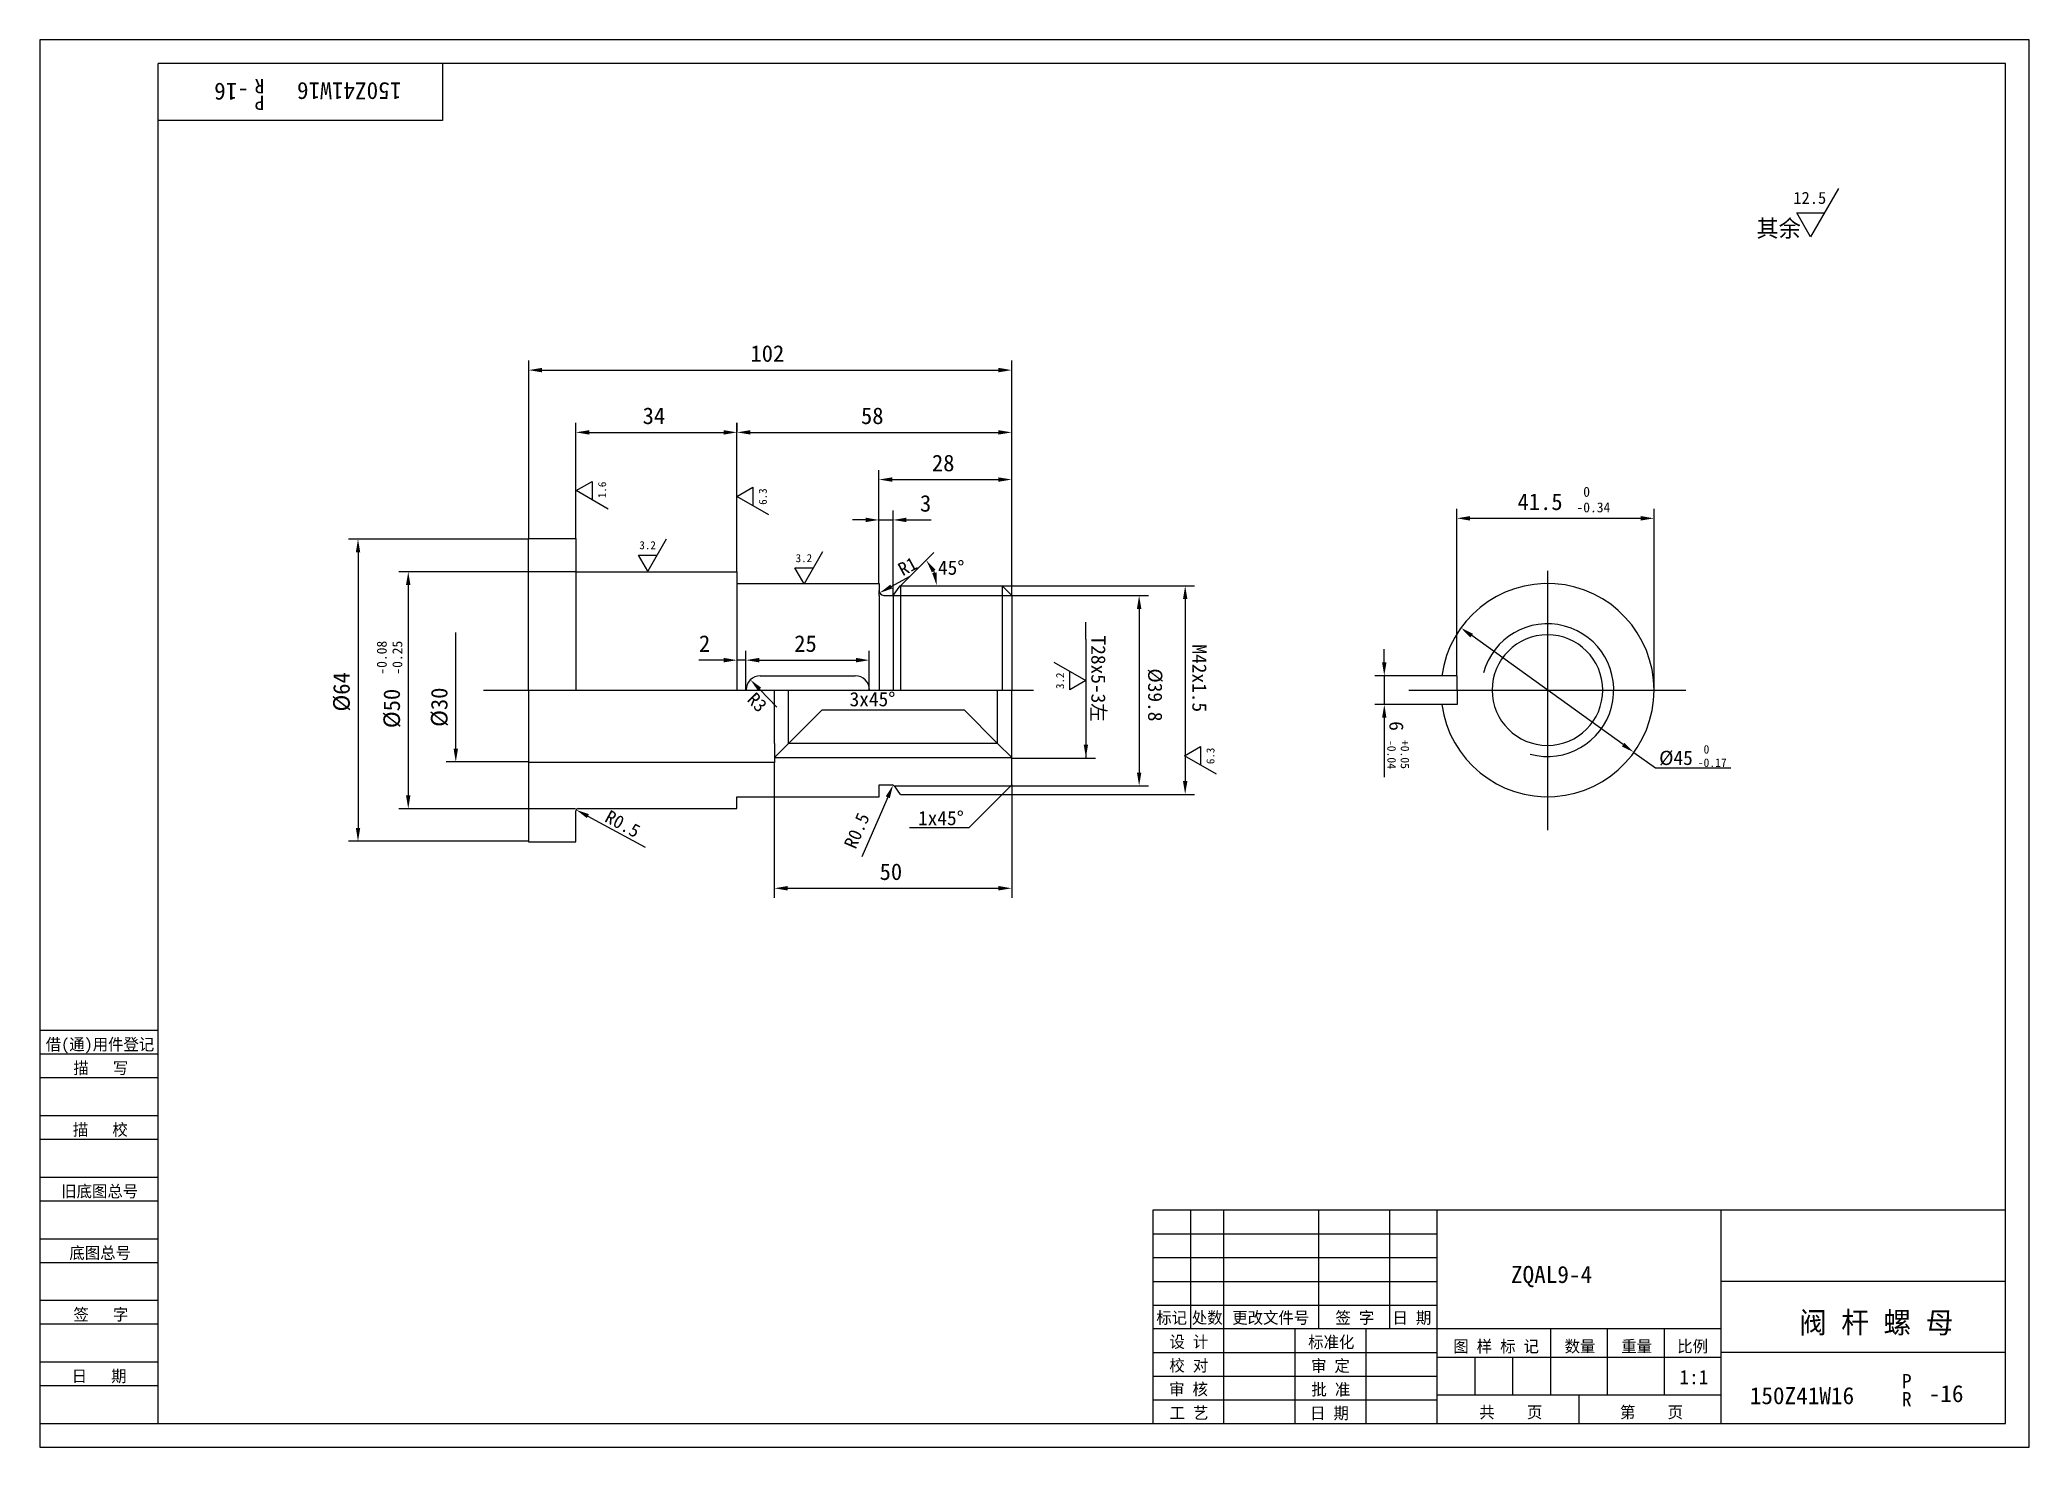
# Model space of a CAD drawing. Header units: metres. Extents: x 0 to 420, y 0 to 297.
import ezdxf

# ---------------------------------------------------------------- set-up
doc = ezdxf.new("R2010")
doc.units = ezdxf.units.M
for name, color, linetype in [('C', 6, 'Continuous'), ('D', 1, 'Continuous'), ('FL', 5, 'Continuous'), ('T', 7, 'Continuous'), ('TL', 4, 'Continuous')]:
    doc.layers.add(name, color=color, linetype=linetype)

# ---------------------------------------------------------------- blocks, each defined once
blk = doc.blocks.new('TUKUN3')
at = {"layer": 'FL'}
for p, q in [((420, 297), (0, 297)), ((0, 297), (0, 0)), ((420, 0), (420, 297)), ((0, 78), (25, 78)), ((0, 70), (25, 70)), ((0, 65), (25, 65)), ((0, 57), (25, 57)), ((0, 52), (25, 52)), ((243, 25), (243, 50)), ((250, 5), (250, 50)), ((270, 25), (270, 50)), ((285, 25), (285, 50)), ((0, 44), (25, 44)), ((235, 45), (295, 45)), ((0, 39), (25, 39)), ((235, 40), (295, 40)), ((235, 35), (295, 35)), ((0, 31), (25, 31)), ((235, 30), (295, 30)), ((0, 26), (25, 26)), ((280, 5), (280, 25)), ((0, 18), (25, 18)), ((235, 20), (295, 20)), ((0, 13), (25, 13)), ((235, 15), (295, 15)), ((235, 10), (295, 10)), ((0, 0), (420, 0))]:
    blk.add_line(p, q, dxfattribs=at)
at = {"layer": 'TL'}
for p, q in [((415, 292), (25, 292)), ((25, 5), (25, 292)), ((85, 292), (85, 280)), ((415, 5), (415, 292)), ((85, 280), (25, 280)), ((0, 88), (25, 88)), ((0, 83), (25, 83)), ((415, 50), (235, 50)), ((235, 50), (235, 5)), ((295, 5), (295, 50)), ((355, 5), (355, 50)), ((415, 35), (355, 35)), ((355, 25), (235, 25)), ((265, 5), (265, 25)), ((319, 11), (319, 25)), ((331, 11), (331, 25)), ((343, 11), (343, 25)), ((295, 19), (355, 19)), ((303, 11), (303, 19)), ((311, 11), (311, 19)), ((415, 20), (355, 20)), ((355, 11), (295, 11)), ((325, 5), (325, 11)), ((0, 5), (415, 5))]:
    blk.add_line(p, q, dxfattribs=at)
at = {"layer": 'T'}
for s, p in [('借(通)用件登记', (1.26, 83.76)), ('描   写', (7.09, 78.76)), ('描   校', (6.98, 65.76)), ('旧底图总号', (4.52, 52.76)), ('底图总号', (6.25, 39.76)), ('签   字', (7.1, 26.76)), ('标记', (235.71, 26.07)), ('处数', (243.22, 26.07)), ('更改文件号', (251.75, 26.07)), ('签 字', (273.53, 26.07)), ('日 期', (285.57, 26.07)), ('设 计', (238.5, 20.99)), ('标准化', (267.77, 20.93)), ('图 样 标 记', (298.4, 20.04)), ('数量', (321.92, 20.04)), ('重量', (333.88, 20.04)), ('比例', (345.7, 20.04)), ('校 对', (238.48, 15.99)), ('审 定', (268.39, 15.93)), ('日   期', (6.72, 13.76)), ('审 核', (238.41, 10.99)), ('批 准', (268.46, 10.93)), ('工 艺', (238.52, 5.99)), ('日 期', (268.18, 5.93)), ('共    页', (303.91, 6.13)), ('第    页', (333.62, 6.13))]:
    blk.add_text(s, height=2.5, dxfattribs=at).set_placement(p)

msp = doc.modelspace()

# ---------------------------------------------------------------- linework, layer by layer
at = {"layer": 'C'}
for p, q in [((318.29, 184.91), (318.29, 130.22)), ((318.29, 175.46), (318.29, 144.06)), ((93.7, 159.76), (209.82, 159.76)), ((289.02, 159.76), (347.54, 159.76)), ((302.59, 159.76), (333.99, 159.76))]:
    msp.add_line(p, q, dxfattribs=at)
at = {"layer": 'D'}
for p, q in [((379.71, 265.59), (373.86, 255.45)), ((370.93, 260.52), (376.78, 260.52)), ((373.86, 255.45), (370.93, 260.52)), ((103.22, 191.65), (103.22, 229.3)), ((106.02, 227.3), (202.38, 227.3)), ((205.18, 216.16), (205.18, 229.3)), ((113.19, 191.76), (113.19, 216.16)), ((147.19, 184.76), (147.19, 216.16)), ((147.21, 214.16), (147.21, 216.16)), ((205.18, 206.2), (205.18, 216.16)), ((115.99, 214.16), (144.39, 214.16)), ((150.01, 214.16), (202.38, 214.16)), ((177.17, 197.68), (177.17, 206.2)), ((205.18, 179.74), (205.18, 206.2)), ((113.25, 201.86), (116.63, 203.81)), ((120.01, 197.95), (113.25, 201.86)), ((116.63, 203.81), (116.63, 199.91)), ((147.17, 200.65), (150.55, 202.6)), ((150.55, 202.6), (150.55, 198.7)), ((179.97, 204.2), (202.38, 204.2)), ((153.93, 196.75), (147.17, 200.65)), ((177.17, 182.28), (177.17, 197.68)), ((180.13, 179.74), (180.13, 197.68)), ((299.15, 162.86), (299.15, 198.02)), ((340.79, 159.72), (340.79, 198.02)), ((174.37, 195.68), (171.57, 195.68)), ((177.17, 195.68), (180.13, 195.68)), ((182.93, 195.68), (185.73, 195.68)), ((185.73, 195.68), (188.15, 195.68)), ((301.95, 196.02), (337.99, 196.02)), ((103.23, 191.63), (65.18, 191.63)), ((132.27, 191.65), (128.37, 184.89)), ((67.18, 188.83), (67.18, 130.67)), ((126.42, 188.27), (130.32, 188.27)), ((128.37, 184.89), (126.42, 188.27)), ((159.41, 185.54), (163.32, 185.54)), ((161.36, 182.16), (159.41, 185.54)), ((165.27, 188.92), (161.36, 182.16)), ((181.69, 181.76), (188.76, 188.83)), ((113.19, 184.76), (75.79, 184.76)), ((77.79, 181.96), (77.79, 137.54)), ((179.77, 181.62), (182.23, 182.95)), ((182.23, 182.95), (183.64, 183.71)), ((203.19, 181.76), (243.81, 181.76)), ((180.19, 179.76), (205.18, 179.76)), ((205.24, 179.7), (234.09, 179.7)), ((232.09, 176.9), (232.09, 142.36)), ((241.81, 178.96), (241.81, 140.56)), ((220.85, 170.53), (220.85, 174.09)), ((87.82, 165.45), (87.82, 171.95)), ((149.08, 166.09), (149.08, 168.09)), ((149.08, 159.78), (149.08, 168.09)), ((175.13, 159.78), (175.13, 168.09)), ((220.85, 170.53), (220.85, 145.44)), ((283.85, 165.61), (283.85, 168.41)), ((334.28, 148.26), (302.3, 171.26)), ((87.82, 147.41), (87.82, 165.45)), ((141.59, 166.09), (139.16, 166.09)), ((144.39, 166.09), (141.59, 166.09)), ((149.08, 166.09), (147.19, 166.09)), ((151.88, 166.09), (172.33, 166.09)), ((214.09, 165.69), (220.85, 161.78)), ((151.97, 159.94), (153.91, 157.93)), ((217.47, 159.83), (217.47, 163.74)), ((220.85, 161.78), (217.47, 159.83)), ((296, 162.81), (281.85, 162.81)), ((283.85, 162.81), (283.85, 156.72)), ((153.91, 157.93), (155.61, 156.18)), ((158.09, 148.52), (165.16, 155.59)), ((165.16, 155.59), (195.12, 155.59)), ((202.19, 148.52), (195.12, 155.59)), ((296, 156.72), (281.85, 156.72)), ((283.85, 153.92), (283.85, 151.12)), ((241.68, 145.93), (245.06, 147.88)), ((245.06, 147.88), (245.06, 143.98)), ((283.85, 151.12), (283.85, 148.86)), ((283.85, 148.86), (283.85, 141.4)), ((103.09, 144.61), (85.82, 144.61)), ((155.07, 144.56), (155.07, 115.95)), ((155.09, 145.52), (205.17, 145.52)), ((205.24, 145.44), (222.85, 145.44)), ((248.44, 142.03), (241.68, 145.93)), ((336.56, 146.63), (341.1, 143.36)), ((341.1, 143.36), (356.99, 143.36)), ((180.34, 139.56), (234.09, 139.56)), ((205.19, 139.76), (205.19, 115.95)), ((113.13, 134.74), (75.79, 134.74)), ((177.91, 134.58), (173.57, 124.56)), ((179.02, 137.15), (177.91, 134.58)), ((203.19, 137.76), (196.12, 130.69)), ((203.14, 137.76), (243.81, 137.76)), ((115.71, 133.17), (118.17, 131.84)), ((118.17, 131.84), (127.78, 126.64)), ((196.12, 130.69), (183.62, 130.69)), ((103.23, 127.87), (65.18, 127.87)), ((157.87, 117.95), (202.39, 117.95))]:
    msp.add_line(p, q, dxfattribs=at)
msp.add_arc((181.69, 181.76), 7.69, 20.98, 24.02, dxfattribs=at)
for points in [[(106.02, 227.77), (106.02, 226.83), (103.22, 227.3)], [(202.38, 227.77), (202.38, 226.83), (205.18, 227.3)], [(115.99, 214.62), (115.99, 213.69), (113.19, 214.16)], [(144.39, 214.62), (144.39, 213.69), (147.19, 214.16)], [(150.01, 214.62), (150.01, 213.69), (147.21, 214.16)], [(202.38, 214.62), (202.38, 213.69), (205.18, 214.16)], [(179.97, 204.66), (179.97, 203.73), (177.17, 204.2)], [(202.38, 204.66), (202.38, 203.73), (205.18, 204.2)], [(174.37, 196.15), (174.37, 195.22), (177.17, 195.68)], [(182.93, 196.15), (182.93, 195.22), (180.13, 195.68)], [(301.95, 196.49), (301.95, 195.55), (299.15, 196.02)], [(337.99, 196.49), (337.99, 195.55), (340.79, 196.02)], [(66.72, 188.83), (67.65, 188.83), (67.18, 191.63)], [(188.33, 184.63), (189.1, 185.16), (187.13, 187.2)], [(77.32, 181.96), (78.25, 181.96), (77.79, 184.76)], [(179.99, 181.21), (179.55, 182.03), (177.31, 180.29)], [(189.33, 184.6), (188.41, 184.43), (189.38, 181.76)], [(241.34, 178.96), (242.28, 178.96), (241.81, 181.76)], [(231.62, 176.9), (232.56, 176.9), (232.09, 179.7)], [(302.02, 170.88), (302.57, 171.64), (300.02, 172.9)], [(144.39, 166.56), (144.39, 165.62), (147.19, 166.09)], [(151.88, 166.56), (151.88, 165.62), (149.08, 166.09)], [(172.33, 166.56), (172.33, 165.62), (175.13, 166.09)], [(283.38, 165.61), (284.31, 165.61), (283.85, 162.81)], [(151.63, 159.62), (152.3, 160.27), (150.02, 161.95)], [(283.38, 153.92), (284.31, 153.92), (283.85, 156.72)], [(87.36, 147.41), (88.29, 147.41), (87.82, 144.61)], [(221.3, 148.24), (220.85, 145.44), (220.4, 148.24)], [(334.01, 147.88), (334.56, 148.64), (336.56, 146.63)], [(179.45, 136.97), (178.59, 137.34), (180.13, 139.72)], [(231.62, 142.36), (232.56, 142.36), (232.09, 139.56)], [(241.34, 140.56), (242.28, 140.56), (241.81, 137.76)], [(77.32, 137.54), (78.25, 137.54), (77.79, 134.74)], [(115.49, 132.76), (115.93, 133.58), (113.25, 134.5)], [(66.72, 130.67), (67.65, 130.67), (67.18, 127.87)], [(157.87, 118.42), (157.87, 117.48), (155.07, 117.95)], [(202.39, 118.42), (202.39, 117.48), (205.19, 117.95)]]:
    msp.add_solid(points, dxfattribs=at)
at = {"layer": 'FL'}
msp.add_arc((318.29, 159.76), 14, 255, 165, dxfattribs=at)
at = {"layer": 'TL'}
for p, q in [((103.19, 191.76), (113.19, 191.76)), ((103.19, 159.76), (103.19, 191.76)), ((113.19, 191.76), (113.19, 184.76)), ((113.19, 184.76), (113.19, 159.69)), ((113.19, 184.76), (147.19, 184.76)), ((147.19, 184.76), (147.19, 182.26)), ((147.19, 182.26), (147.19, 159.69)), ((147.19, 182.26), (177.19, 182.26)), ((177.19, 182.26), (177.19, 180.76)), ((177.19, 179.76), (177.19, 180.76)), ((180.19, 179.76), (181.64, 181.75)), ((181.69, 181.76), (181.69, 159.75)), ((181.69, 181.76), (203.19, 181.76)), ((203.19, 181.76), (203.19, 159.81)), ((205.19, 179.76), (203.19, 181.76)), ((177.19, 179.76), (177.19, 159.8)), ((178.19, 179.76), (180.19, 179.76)), ((180.19, 179.76), (180.19, 159.75)), ((205.19, 179.76), (205.19, 159.69)), ((103.19, 159.76), (103.19, 144.45)), ((152.11, 162.8), (171.17, 162.8)), ((155.09, 148.52), (155.09, 159.75)), ((158.09, 148.52), (158.09, 159.75)), ((171.17, 162.8), (172.16, 162.8)), ((202.19, 148.52), (202.19, 159.75)), ((205.19, 145.52), (205.19, 159.75)), ((299.25, 162.81), (296, 162.81)), ((299.25, 159.81), (299.25, 162.81)), ((299.25, 159.72), (299.25, 156.72)), ((299.25, 156.72), (296, 156.72)), ((155.09, 148.52), (155.09, 145.52)), ((155.09, 145.52), (158.09, 148.52)), ((202.19, 148.52), (158.09, 148.52)), ((202.19, 148.52), (205.19, 145.52)), ((103.19, 144.45), (103.19, 127.76)), ((155.09, 144.52), (103.23, 144.52)), ((155.09, 145.52), (155.09, 144.52)), ((205.19, 139.76), (205.19, 145.52)), ((177.19, 137.26), (177.19, 139.76)), ((177.19, 139.76), (179.93, 139.76)), ((180.34, 139.56), (181.64, 137.77)), ((205.19, 139.76), (203.19, 137.76)), ((113.69, 134.76), (147.19, 134.76)), ((147.19, 134.76), (147.19, 137.26)), ((147.19, 137.26), (177.19, 137.26)), ((181.69, 137.76), (203.19, 137.76)), ((113.19, 127.76), (113.19, 134.26)), ((103.19, 127.76), (113.19, 127.76))]:
    msp.add_line(p, q, dxfattribs=at)
msp.add_lwpolyline([(329.96, 159.76, 1), (306.62, 159.76, 1), (329.96, 159.76, 1)], format="xyb", dxfattribs=at)
for centre, radius, start, end in [((178.19, 180.76), 1, 180, 270), ((318.29, 159.76), 22.5, 187.78, 172.22), ((152.11, 159.8), 3, 90, 180), ((172.16, 159.8), 3, 0, 90), ((179.93, 139.26), 0.5, 36.19, 90), ((113.69, 134.26), 0.5, 90, 180)]:
    msp.add_arc(centre, radius, start, end, dxfattribs=at)

# ---------------------------------------------------------------- block references
at = {"layer": 'D'}
msp.add_blockref('TUKUN3', (0, 0), dxfattribs=at)

# ---------------------------------------------------------------- texts
for s, height, rotation, p in [('-16', 3.6, 180, (44.16, 287.88)), ('R', 3, 180, (47.4, 288.7)), ('150Z41W16', 3.6, 180, (76.34, 288.01)), ('P', 3, 180, (47.4, 285.19)), ('1.6', 1.7, 90, (119.56, 200.28)), ('6.3', 1.7, 90, (153.48, 198.87)), ('R1', 2.8, 28.41, (182.19, 183.76)), ('-0.08', 2.1, 90, (73.24, 163.03)), ('-0.25', 2.1, 90, (76.53, 163.03)), ('T28x5-3左', 3, 270, (222, 171.28)), ('M42x1.5', 3, 270, (243.33, 169.41)), ('%%C39.8', 3, 270, (233.99, 164.35)), ('%%C64', 3.5, 90, (65.43, 155.25)), ('%%C50', 3.5, 90, (76.04, 151.75)), ('%%C30', 3.5, 90, (86.07, 152.01)), ('3.2', 1.7, 90, (216.24, 160)), ('R3', 2.8, 314.09, (149.13, 157.59)), ('6', 3, 270, (284.92, 153.2)), ('6.3', 1.7, 90, (247.99, 144.15)), ('-0.04', 1.8, 270, (284.5, 149.25)), ('+0.05', 1.8, 270, (287.32, 149.25)), ('R0.5', 2.8, 331.59, (119.05, 132.12)), ('R0.5', 2.8, 66.6, (172.24, 126.06))]:
    msp.add_text(s, height=height, rotation=rotation, dxfattribs=at).set_placement(p)
for s, height, p in [('12.5', 2.55, (370.21, 262.37)), ('其余', 3.6, (362.42, 255.4)), ('102', 3.5, (150.03, 229.05)), ('34', 3.5, (127.27, 215.91)), ('58', 3.5, (173.37, 215.91)), ('28', 3.5, (188.34, 205.95)), (' 0', 2.1, (324.42, 200.57)), ('3', 3.5, (185.82, 197.43)), ('41.5', 3.5, (311.97, 197.77)), ('-0.34', 2.1, (324.42, 197.28)), ('3.2', 1.7, (126.59, 189.5)), ('3.2', 1.7, (159.58, 186.77)), ('45%%d', 3, (189.62, 184.11)), ('2', 3.5, (139.16, 167.84)), ('25', 3.5, (159.27, 167.84)), ('3x45%%d', 3, (170.96, 156.35)), ('%%C45', 3, (341.87, 143.97)), (' 0', 1.8, (350.02, 146.37)), ('-0.17', 1.8, (350.02, 143.55)), ('1x45%%d', 3, (185.41, 131.26)), ('50', 3.5, (177.3, 119.7)), ('ZQAL9-4', 3.6, (310.59, 34.65)), ('阀 杆 螺 母', 4.5, (371.41, 24.06)), ('1:1', 3, (346.15, 13.3)), ('150Z41W16', 3.6, (361, 9.08)), ('P', 3, (393.13, 12.45)), ('-16', 3.6, (398.78, 9.51)), ('R', 3, (393.13, 8.64))]:
    msp.add_text(s, height=height, dxfattribs=at).set_placement(p)

doc.saveas('drawing.dxf')
